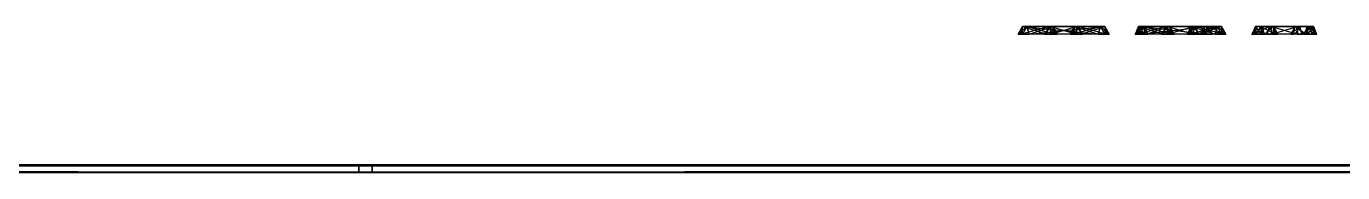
# Model space of a CAD drawing. Extents: x -3500 to 3500, y -22 to 22.
# Drawn here: x -2624.4 to -2227, y -22 to 22 of the extents above; entities that cross this region are included whole.
import ezdxf

# ---------------------------------------------------------------- set-up
doc = ezdxf.new("R2010")
doc.units = 0
doc.layers.add('UB3D', color=1, linetype='CONTINUOUS')

msp = doc.modelspace()

# ---------------------------------------------------------------- linework, layer by layer
at = {"layer": 'UB3D', "color": 2}
for points in [[(-2324.95685, 19.685039, 1282.338228), (-2324.311654, 19.685039, 1284.288346), (-2323.66063, 22.047244, 1283.640236)], [(-2323.654882, 19.685039, 1281.042008), (-2324.95685, 19.685039, 1282.338228), (-2322.358661, 22.047244, 1282.344016)], [(-2324.95685, 19.685039, 1282.338228), (-2322.358661, 22.047244, 1282.344016), (-2323.66063, 22.047244, 1283.640236)], [(-2324.95685, 19.685039, 1258.716181), (-2324.311654, 19.685039, 1260.666299), (-2323.66063, 22.047244, 1260.018189)], [(-2323.654882, 19.685039, 1257.419961), (-2324.95685, 19.685039, 1258.716181), (-2322.358661, 22.047244, 1258.721969)], [(-2324.95685, 19.685039, 1258.716181), (-2322.358661, 22.047244, 1258.721969), (-2323.66063, 22.047244, 1260.018189)], [(-2324.95685, 19.685039, 1260.023976), (-2323.66063, 22.047244, 1258.721969), (-2324.311654, 19.685039, 1258.073858)], [(-2324.95685, 19.685039, 1260.023976), (-2323.654882, 19.685039, 1261.320197), (-2323.66063, 22.047244, 1258.721969)], [(-2324.311654, 19.685039, 1284.288346), (-2323.66063, 22.047244, 1283.640236), (-2316.472638, 19.685039, 1292.162362)], [(-2324.311654, 19.685039, 1260.666299), (-2323.66063, 22.047244, 1260.018189), (-2300.794606, 19.685039, 1284.288346)], [(-2323.66063, 22.047244, 1258.721969), (-2324.311654, 19.685039, 1258.073858), (-2315.821614, 22.047244, 1250.847953)], [(-2324.311654, 19.685039, 1258.073858), (-2315.821614, 22.047244, 1250.847953), (-2316.472638, 19.685039, 1250.199843)], [(-2323.66063, 22.047244, 1283.640236), (-2316.472638, 19.685039, 1292.162362), (-2315.821614, 22.047244, 1291.514252)], [(-2322.358661, 22.047244, 1282.344016), (-2323.66063, 22.047244, 1283.640236), (-2314.519646, 22.047244, 1290.218031)], [(-2323.66063, 22.047244, 1283.640236), (-2314.519646, 22.047244, 1290.218031), (-2315.821614, 22.047244, 1291.514252)], [(-2323.66063, 22.047244, 1260.018189), (-2300.794606, 19.685039, 1284.288346), (-2300.143583, 22.047244, 1283.640236)], [(-2322.358661, 22.047244, 1258.721969), (-2323.66063, 22.047244, 1260.018189), (-2298.841614, 22.047244, 1282.344016)], [(-2323.66063, 22.047244, 1260.018189), (-2298.841614, 22.047244, 1282.344016), (-2300.143583, 22.047244, 1283.640236)], [(-2323.654882, 19.685039, 1261.320197), (-2323.66063, 22.047244, 1258.721969), (-2322.358661, 22.047244, 1260.018189)], [(-2323.66063, 22.047244, 1258.721969), (-2322.358661, 22.047244, 1260.018189), (-2315.821614, 22.047244, 1250.847953)], [(-2323.654882, 19.685039, 1281.042008), (-2322.358661, 22.047244, 1282.344016), (-2321.707638, 19.685039, 1281.695906)], [(-2323.654882, 19.685039, 1257.419961), (-2322.358661, 22.047244, 1258.721969), (-2321.707638, 19.685039, 1258.073858)], [(-2323.654882, 19.685039, 1261.320197), (-2321.707638, 19.685039, 1260.666299), (-2322.358661, 22.047244, 1260.018189)], [(-2322.358661, 22.047244, 1282.344016), (-2321.707638, 19.685039, 1281.695906), (-2314.519646, 22.047244, 1290.218031)], [(-2322.358661, 22.047244, 1258.721969), (-2321.707638, 19.685039, 1258.073858), (-2298.841614, 22.047244, 1282.344016)], [(-2321.707638, 19.685039, 1260.666299), (-2322.358661, 22.047244, 1260.018189), (-2313.868622, 19.685039, 1252.792283)], [(-2322.358661, 22.047244, 1260.018189), (-2313.868622, 19.685039, 1252.792283), (-2314.519646, 22.047244, 1252.144173)], [(-2322.358661, 22.047244, 1260.018189), (-2315.821614, 22.047244, 1250.847953), (-2314.519646, 22.047244, 1252.144173)], [(-2321.707638, 19.685039, 1281.695906), (-2314.519646, 22.047244, 1290.218031), (-2313.868622, 19.685039, 1289.569921)], [(-2321.707638, 19.685039, 1258.073858), (-2298.841614, 22.047244, 1282.344016), (-2298.190591, 19.685039, 1281.695906)], [(-2317.007874, 19.685039, 1289.94752), (-2315.17063, 22.047244, 1289.94752), (-2315.17063, 19.685039, 1289.028898)], [(-2317.007874, 19.685039, 1291.784764), (-2315.17063, 19.685039, 1292.703386), (-2315.17063, 22.047244, 1291.784764)], [(-2317.007874, 19.685039, 1289.94752), (-2317.007874, 19.685039, 1291.784764), (-2315.17063, 22.047244, 1289.94752)], [(-2317.007874, 19.685039, 1291.784764), (-2315.17063, 22.047244, 1289.94752), (-2315.17063, 22.047244, 1291.784764)], [(-2317.007874, 19.685039, 1250.577441), (-2315.17063, 22.047244, 1250.577441), (-2315.17063, 19.685039, 1249.658819)], [(-2317.007874, 19.685039, 1252.414685), (-2315.17063, 19.685039, 1253.333307), (-2315.17063, 22.047244, 1252.414685)], [(-2317.007874, 19.685039, 1250.577441), (-2317.007874, 19.685039, 1252.414685), (-2315.17063, 22.047244, 1250.577441)], [(-2317.007874, 19.685039, 1252.414685), (-2315.17063, 22.047244, 1250.577441), (-2315.17063, 22.047244, 1252.414685)], [(-2316.472638, 19.685039, 1292.162362), (-2315.821614, 22.047244, 1291.514252), (-2314.525394, 19.685039, 1292.81626)], [(-2315.821614, 22.047244, 1250.847953), (-2316.472638, 19.685039, 1250.199843), (-2314.525394, 19.685039, 1249.545945)], [(-2314.519646, 22.047244, 1290.218031), (-2315.821614, 22.047244, 1291.514252), (-2313.223425, 19.685039, 1291.520039)], [(-2315.821614, 22.047244, 1291.514252), (-2313.223425, 19.685039, 1291.520039), (-2314.525394, 19.685039, 1292.81626)], [(-2315.821614, 22.047244, 1250.847953), (-2314.519646, 22.047244, 1252.144173), (-2314.525394, 19.685039, 1249.545945)], [(-2315.17063, 22.047244, 1289.94752), (-2315.17063, 19.685039, 1289.028898), (-2307.331614, 22.047244, 1289.94752)], [(-2315.17063, 19.685039, 1289.028898), (-2307.331614, 22.047244, 1289.94752), (-2307.331614, 19.685039, 1289.028898)], [(-2315.17063, 19.685039, 1292.703386), (-2315.17063, 22.047244, 1291.784764), (-2307.331614, 19.685039, 1292.703386)], [(-2315.17063, 22.047244, 1291.784764), (-2307.331614, 19.685039, 1292.703386), (-2307.331614, 22.047244, 1291.784764)], [(-2315.17063, 22.047244, 1289.94752), (-2315.17063, 22.047244, 1291.784764), (-2307.331614, 22.047244, 1289.94752)], [(-2315.17063, 22.047244, 1291.784764), (-2307.331614, 22.047244, 1289.94752), (-2307.331614, 22.047244, 1291.784764)], [(-2315.17063, 22.047244, 1250.577441), (-2315.17063, 19.685039, 1249.658819), (-2307.331614, 22.047244, 1250.577441)], [(-2315.17063, 19.685039, 1249.658819), (-2307.331614, 22.047244, 1250.577441), (-2307.331614, 19.685039, 1249.658819)], [(-2315.17063, 19.685039, 1253.333307), (-2315.17063, 22.047244, 1252.414685), (-2307.331614, 19.685039, 1253.333307)], [(-2315.17063, 22.047244, 1252.414685), (-2307.331614, 19.685039, 1253.333307), (-2307.331614, 22.047244, 1252.414685)], [(-2315.17063, 22.047244, 1250.577441), (-2315.17063, 22.047244, 1252.414685), (-2307.331614, 22.047244, 1250.577441)], [(-2315.17063, 22.047244, 1252.414685), (-2307.331614, 22.047244, 1250.577441), (-2307.331614, 22.047244, 1252.414685)], [(-2314.519646, 22.047244, 1252.144173), (-2314.525394, 19.685039, 1249.545945), (-2313.223425, 19.685039, 1250.842165)], [(-2314.519646, 22.047244, 1290.218031), (-2313.868622, 19.685039, 1289.569921), (-2313.223425, 19.685039, 1291.520039)], [(-2313.868622, 19.685039, 1252.792283), (-2314.519646, 22.047244, 1252.144173), (-2313.223425, 19.685039, 1250.842165)], [(-2309.278819, 19.685039, 1291.520039), (-2307.982598, 22.047244, 1290.218031), (-2308.633622, 19.685039, 1289.569921)], [(-2309.278819, 19.685039, 1291.520039), (-2307.97685, 19.685039, 1292.81626), (-2307.982598, 22.047244, 1290.218031)], [(-2309.278819, 19.685039, 1250.842165), (-2308.633622, 19.685039, 1252.792283), (-2307.982598, 22.047244, 1252.144173)], [(-2307.97685, 19.685039, 1249.545945), (-2309.278819, 19.685039, 1250.842165), (-2306.68063, 22.047244, 1250.847953)], [(-2309.278819, 19.685039, 1250.842165), (-2306.68063, 22.047244, 1250.847953), (-2307.982598, 22.047244, 1252.144173)], [(-2307.982598, 22.047244, 1290.218031), (-2308.633622, 19.685039, 1289.569921), (-2300.143583, 22.047244, 1282.344016)], [(-2308.633622, 19.685039, 1289.569921), (-2300.143583, 22.047244, 1282.344016), (-2300.794606, 19.685039, 1281.695906)], [(-2308.633622, 19.685039, 1252.792283), (-2307.982598, 22.047244, 1252.144173), (-2300.794606, 19.685039, 1260.666299)], [(-2307.97685, 19.685039, 1292.81626), (-2307.982598, 22.047244, 1290.218031), (-2306.68063, 22.047244, 1291.514252)], [(-2307.982598, 22.047244, 1290.218031), (-2306.68063, 22.047244, 1291.514252), (-2300.143583, 22.047244, 1282.344016)], [(-2307.982598, 22.047244, 1252.144173), (-2300.794606, 19.685039, 1260.666299), (-2300.143583, 22.047244, 1260.018189)], [(-2306.68063, 22.047244, 1250.847953), (-2307.982598, 22.047244, 1252.144173), (-2298.841614, 22.047244, 1258.721969)], [(-2307.982598, 22.047244, 1252.144173), (-2298.841614, 22.047244, 1258.721969), (-2300.143583, 22.047244, 1260.018189)], [(-2307.97685, 19.685039, 1292.81626), (-2306.029606, 19.685039, 1292.162362), (-2306.68063, 22.047244, 1291.514252)], [(-2307.97685, 19.685039, 1249.545945), (-2306.68063, 22.047244, 1250.847953), (-2306.029606, 19.685039, 1250.199843)], [(-2307.331614, 22.047244, 1289.94752), (-2307.331614, 19.685039, 1289.028898), (-2305.49437, 19.685039, 1289.94752)], [(-2307.331614, 19.685039, 1292.703386), (-2307.331614, 22.047244, 1291.784764), (-2305.49437, 19.685039, 1291.784764)], [(-2307.331614, 22.047244, 1289.94752), (-2307.331614, 22.047244, 1291.784764), (-2305.49437, 19.685039, 1289.94752)], [(-2307.331614, 22.047244, 1291.784764), (-2305.49437, 19.685039, 1289.94752), (-2305.49437, 19.685039, 1291.784764)], [(-2307.331614, 22.047244, 1250.577441), (-2307.331614, 19.685039, 1249.658819), (-2305.49437, 19.685039, 1250.577441)], [(-2307.331614, 19.685039, 1253.333307), (-2307.331614, 22.047244, 1252.414685), (-2305.49437, 19.685039, 1252.414685)], [(-2307.331614, 22.047244, 1250.577441), (-2307.331614, 22.047244, 1252.414685), (-2305.49437, 19.685039, 1250.577441)], [(-2307.331614, 22.047244, 1252.414685), (-2305.49437, 19.685039, 1250.577441), (-2305.49437, 19.685039, 1252.414685)], [(-2306.029606, 19.685039, 1292.162362), (-2306.68063, 22.047244, 1291.514252), (-2298.190591, 19.685039, 1284.288346)], [(-2306.68063, 22.047244, 1291.514252), (-2298.190591, 19.685039, 1284.288346), (-2298.841614, 22.047244, 1283.640236)], [(-2306.68063, 22.047244, 1291.514252), (-2300.143583, 22.047244, 1282.344016), (-2298.841614, 22.047244, 1283.640236)], [(-2306.68063, 22.047244, 1250.847953), (-2306.029606, 19.685039, 1250.199843), (-2298.841614, 22.047244, 1258.721969)], [(-2306.029606, 19.685039, 1250.199843), (-2298.841614, 22.047244, 1258.721969), (-2298.190591, 19.685039, 1258.073858)], [(-2300.143583, 22.047244, 1282.344016), (-2300.794606, 19.685039, 1281.695906), (-2298.847362, 19.685039, 1281.042008)], [(-2300.794606, 19.685039, 1284.288346), (-2300.143583, 22.047244, 1283.640236), (-2298.847362, 19.685039, 1284.942244)], [(-2300.794606, 19.685039, 1260.666299), (-2300.143583, 22.047244, 1260.018189), (-2298.847362, 19.685039, 1261.320197)], [(-2300.143583, 22.047244, 1282.344016), (-2298.841614, 22.047244, 1283.640236), (-2298.847362, 19.685039, 1281.042008)], [(-2298.841614, 22.047244, 1282.344016), (-2300.143583, 22.047244, 1283.640236), (-2297.545394, 19.685039, 1283.646024)], [(-2300.143583, 22.047244, 1283.640236), (-2297.545394, 19.685039, 1283.646024), (-2298.847362, 19.685039, 1284.942244)], [(-2298.841614, 22.047244, 1258.721969), (-2300.143583, 22.047244, 1260.018189), (-2297.545394, 19.685039, 1260.023976)], [(-2300.143583, 22.047244, 1260.018189), (-2297.545394, 19.685039, 1260.023976), (-2298.847362, 19.685039, 1261.320197)], [(-2298.841614, 22.047244, 1283.640236), (-2298.847362, 19.685039, 1281.042008), (-2297.545394, 19.685039, 1282.338228)], [(-2298.190591, 19.685039, 1284.288346), (-2298.841614, 22.047244, 1283.640236), (-2297.545394, 19.685039, 1282.338228)], [(-2298.841614, 22.047244, 1282.344016), (-2298.190591, 19.685039, 1281.695906), (-2297.545394, 19.685039, 1283.646024)], [(-2298.841614, 22.047244, 1258.721969), (-2298.190591, 19.685039, 1258.073858), (-2297.545394, 19.685039, 1260.023976)], [(-2289.68126, 19.685039, 1282.338228), (-2289.036063, 19.685039, 1284.288346), (-2288.385039, 22.047244, 1283.640236)], [(-2288.379291, 19.685039, 1281.042008), (-2289.68126, 19.685039, 1282.338228), (-2287.083071, 22.047244, 1282.344016)], [(-2289.68126, 19.685039, 1282.338228), (-2287.083071, 22.047244, 1282.344016), (-2288.385039, 22.047244, 1283.640236)], [(-2289.68126, 19.685039, 1271.835), (-2288.385039, 22.047244, 1270.532992), (-2289.036063, 19.685039, 1269.884882)], [(-2289.68126, 19.685039, 1271.835), (-2288.379291, 19.685039, 1273.13122), (-2288.385039, 22.047244, 1270.532992)], [(-2288.652677, 19.685039, 1284.82937), (-2288.652677, 22.047244, 1282.992126), (-2289.571299, 19.685039, 1282.992126)], [(-2288.652677, 22.047244, 1282.992126), (-2289.571299, 19.685039, 1282.992126), (-2288.652677, 22.047244, 1271.181102)], [(-2289.571299, 19.685039, 1282.992126), (-2288.652677, 22.047244, 1271.181102), (-2289.571299, 19.685039, 1271.181102)], [(-2288.652677, 22.047244, 1271.181102), (-2289.571299, 19.685039, 1271.181102), (-2288.652677, 19.685039, 1269.343858)], [(-2289.571299, 19.685039, 1274.199488), (-2287.734055, 22.047244, 1274.199488), (-2287.734055, 19.685039, 1273.280866)], [(-2289.571299, 19.685039, 1276.036732), (-2287.734055, 19.685039, 1276.955354), (-2287.734055, 22.047244, 1276.036732)], [(-2289.571299, 19.685039, 1274.199488), (-2289.571299, 19.685039, 1276.036732), (-2287.734055, 22.047244, 1274.199488)], [(-2289.571299, 19.685039, 1276.036732), (-2287.734055, 22.047244, 1274.199488), (-2287.734055, 22.047244, 1276.036732)], [(-2289.036063, 19.685039, 1284.288346), (-2288.385039, 22.047244, 1283.640236), (-2281.197047, 19.685039, 1292.162362)], [(-2288.385039, 22.047244, 1270.532992), (-2289.036063, 19.685039, 1269.884882), (-2280.546024, 22.047244, 1262.658976)], [(-2289.036063, 19.685039, 1269.884882), (-2280.546024, 22.047244, 1262.658976), (-2281.197047, 19.685039, 1262.010866)], [(-2288.652677, 19.685039, 1284.82937), (-2286.815433, 19.685039, 1284.82937), (-2288.652677, 22.047244, 1282.992126)], [(-2286.815433, 19.685039, 1284.82937), (-2288.652677, 22.047244, 1282.992126), (-2286.815433, 22.047244, 1282.992126)], [(-2288.652677, 22.047244, 1282.992126), (-2286.815433, 22.047244, 1282.992126), (-2288.652677, 22.047244, 1271.181102)], [(-2286.815433, 22.047244, 1282.992126), (-2288.652677, 22.047244, 1271.181102), (-2286.815433, 22.047244, 1271.181102)], [(-2288.652677, 22.047244, 1271.181102), (-2286.815433, 22.047244, 1271.181102), (-2288.652677, 19.685039, 1269.343858)], [(-2286.815433, 22.047244, 1271.181102), (-2288.652677, 19.685039, 1269.343858), (-2286.815433, 19.685039, 1269.343858)], [(-2288.385039, 22.047244, 1283.640236), (-2281.197047, 19.685039, 1292.162362), (-2280.546024, 22.047244, 1291.514252)], [(-2287.083071, 22.047244, 1282.344016), (-2288.385039, 22.047244, 1283.640236), (-2279.244055, 22.047244, 1290.218031)], [(-2288.385039, 22.047244, 1283.640236), (-2279.244055, 22.047244, 1290.218031), (-2280.546024, 22.047244, 1291.514252)], [(-2288.379291, 19.685039, 1273.13122), (-2288.385039, 22.047244, 1270.532992), (-2287.083071, 22.047244, 1271.829213)], [(-2288.385039, 22.047244, 1270.532992), (-2287.083071, 22.047244, 1271.829213), (-2280.546024, 22.047244, 1262.658976)], [(-2288.379291, 19.685039, 1281.042008), (-2287.083071, 22.047244, 1282.344016), (-2286.432047, 19.685039, 1281.695906)], [(-2288.379291, 19.685039, 1273.13122), (-2286.432047, 19.685039, 1272.477323), (-2287.083071, 22.047244, 1271.829213)], [(-2287.734055, 22.047244, 1274.199488), (-2287.734055, 19.685039, 1273.280866), (-2268.136496, 22.047244, 1274.199488)], [(-2287.734055, 19.685039, 1273.280866), (-2268.136496, 22.047244, 1274.199488), (-2268.136496, 19.685039, 1273.280866)], [(-2287.734055, 19.685039, 1276.955354), (-2287.734055, 22.047244, 1276.036732), (-2268.136496, 19.685039, 1276.955354)], [(-2287.734055, 22.047244, 1276.036732), (-2268.136496, 19.685039, 1276.955354), (-2268.136496, 22.047244, 1276.036732)], [(-2287.734055, 22.047244, 1274.199488), (-2287.734055, 22.047244, 1276.036732), (-2268.136496, 22.047244, 1274.199488)], [(-2287.734055, 22.047244, 1276.036732), (-2268.136496, 22.047244, 1274.199488), (-2268.136496, 22.047244, 1276.036732)], [(-2287.083071, 22.047244, 1282.344016), (-2286.432047, 19.685039, 1281.695906), (-2279.244055, 22.047244, 1290.218031)], [(-2286.432047, 19.685039, 1272.477323), (-2287.083071, 22.047244, 1271.829213), (-2278.593031, 19.685039, 1264.603307)], [(-2287.083071, 22.047244, 1271.829213), (-2278.593031, 19.685039, 1264.603307), (-2279.244055, 22.047244, 1263.955197)], [(-2287.083071, 22.047244, 1271.829213), (-2280.546024, 22.047244, 1262.658976), (-2279.244055, 22.047244, 1263.955197)], [(-2286.815433, 19.685039, 1284.82937), (-2285.896811, 19.685039, 1282.992126), (-2286.815433, 22.047244, 1282.992126)], [(-2285.896811, 19.685039, 1282.992126), (-2286.815433, 22.047244, 1282.992126), (-2285.896811, 19.685039, 1271.181102)], [(-2286.815433, 22.047244, 1282.992126), (-2285.896811, 19.685039, 1271.181102), (-2286.815433, 22.047244, 1271.181102)], [(-2285.896811, 19.685039, 1271.181102), (-2286.815433, 22.047244, 1271.181102), (-2286.815433, 19.685039, 1269.343858)], [(-2286.432047, 19.685039, 1281.695906), (-2279.244055, 22.047244, 1290.218031), (-2278.593031, 19.685039, 1289.569921)], [(-2281.732283, 19.685039, 1289.94752), (-2279.895039, 22.047244, 1289.94752), (-2279.895039, 19.685039, 1289.028898)], [(-2281.732283, 19.685039, 1291.784764), (-2279.895039, 19.685039, 1292.703386), (-2279.895039, 22.047244, 1291.784764)], [(-2281.732283, 19.685039, 1289.94752), (-2281.732283, 19.685039, 1291.784764), (-2279.895039, 22.047244, 1289.94752)], [(-2281.732283, 19.685039, 1291.784764), (-2279.895039, 22.047244, 1289.94752), (-2279.895039, 22.047244, 1291.784764)], [(-2281.732283, 19.685039, 1262.388465), (-2279.895039, 22.047244, 1262.388465), (-2279.895039, 19.685039, 1261.469843)], [(-2281.732283, 19.685039, 1264.225709), (-2279.895039, 19.685039, 1265.144331), (-2279.895039, 22.047244, 1264.225709)], [(-2281.732283, 19.685039, 1262.388465), (-2281.732283, 19.685039, 1264.225709), (-2279.895039, 22.047244, 1262.388465)], [(-2281.732283, 19.685039, 1264.225709), (-2279.895039, 22.047244, 1262.388465), (-2279.895039, 22.047244, 1264.225709)], [(-2281.197047, 19.685039, 1292.162362), (-2280.546024, 22.047244, 1291.514252), (-2279.249803, 19.685039, 1292.81626)], [(-2280.546024, 22.047244, 1262.658976), (-2281.197047, 19.685039, 1262.010866), (-2279.249803, 19.685039, 1261.356969)], [(-2279.244055, 22.047244, 1290.218031), (-2280.546024, 22.047244, 1291.514252), (-2277.947835, 19.685039, 1291.520039)], [(-2280.546024, 22.047244, 1291.514252), (-2277.947835, 19.685039, 1291.520039), (-2279.249803, 19.685039, 1292.81626)], [(-2280.546024, 22.047244, 1262.658976), (-2279.244055, 22.047244, 1263.955197), (-2279.249803, 19.685039, 1261.356969)], [(-2279.895039, 22.047244, 1289.94752), (-2279.895039, 19.685039, 1289.028898), (-2272.056024, 22.047244, 1289.94752)], [(-2279.895039, 19.685039, 1289.028898), (-2272.056024, 22.047244, 1289.94752), (-2272.056024, 19.685039, 1289.028898)], [(-2279.895039, 19.685039, 1292.703386), (-2279.895039, 22.047244, 1291.784764), (-2272.056024, 19.685039, 1292.703386)], [(-2279.895039, 22.047244, 1291.784764), (-2272.056024, 19.685039, 1292.703386), (-2272.056024, 22.047244, 1291.784764)], [(-2279.895039, 22.047244, 1289.94752), (-2279.895039, 22.047244, 1291.784764), (-2272.056024, 22.047244, 1289.94752)], [(-2279.895039, 22.047244, 1291.784764), (-2272.056024, 22.047244, 1289.94752), (-2272.056024, 22.047244, 1291.784764)], [(-2279.895039, 22.047244, 1262.388465), (-2279.895039, 19.685039, 1261.469843), (-2272.056024, 22.047244, 1262.388465)], [(-2279.895039, 19.685039, 1261.469843), (-2272.056024, 22.047244, 1262.388465), (-2272.056024, 19.685039, 1261.469843)], [(-2279.895039, 19.685039, 1265.144331), (-2279.895039, 22.047244, 1264.225709), (-2272.056024, 19.685039, 1265.144331)], [(-2279.895039, 22.047244, 1264.225709), (-2272.056024, 19.685039, 1265.144331), (-2272.056024, 22.047244, 1264.225709)], [(-2279.895039, 22.047244, 1262.388465), (-2279.895039, 22.047244, 1264.225709), (-2272.056024, 22.047244, 1262.388465)], [(-2279.895039, 22.047244, 1264.225709), (-2272.056024, 22.047244, 1262.388465), (-2272.056024, 22.047244, 1264.225709)], [(-2279.244055, 22.047244, 1263.955197), (-2279.249803, 19.685039, 1261.356969), (-2277.947835, 19.685039, 1262.653189)], [(-2279.244055, 22.047244, 1290.218031), (-2278.593031, 19.685039, 1289.569921), (-2277.947835, 19.685039, 1291.520039)], [(-2278.593031, 19.685039, 1264.603307), (-2279.244055, 22.047244, 1263.955197), (-2277.947835, 19.685039, 1262.653189)], [(-2274.003228, 19.685039, 1291.520039), (-2272.707008, 22.047244, 1290.218031), (-2273.358031, 19.685039, 1289.569921)], [(-2274.003228, 19.685039, 1291.520039), (-2272.70126, 19.685039, 1292.81626), (-2272.707008, 22.047244, 1290.218031)], [(-2274.003228, 19.685039, 1262.653189), (-2273.358031, 19.685039, 1264.603307), (-2272.707008, 22.047244, 1263.955197)], [(-2272.70126, 19.685039, 1261.356969), (-2274.003228, 19.685039, 1262.653189), (-2271.405039, 22.047244, 1262.658976)], [(-2274.003228, 19.685039, 1262.653189), (-2271.405039, 22.047244, 1262.658976), (-2272.707008, 22.047244, 1263.955197)], [(-2272.707008, 22.047244, 1290.218031), (-2273.358031, 19.685039, 1289.569921), (-2264.867992, 22.047244, 1282.344016)], [(-2273.358031, 19.685039, 1289.569921), (-2264.867992, 22.047244, 1282.344016), (-2265.519016, 19.685039, 1281.695906)], [(-2273.358031, 19.685039, 1264.603307), (-2272.707008, 22.047244, 1263.955197), (-2265.519016, 19.685039, 1272.477323)], [(-2272.70126, 19.685039, 1292.81626), (-2272.707008, 22.047244, 1290.218031), (-2271.405039, 22.047244, 1291.514252)], [(-2272.707008, 22.047244, 1290.218031), (-2271.405039, 22.047244, 1291.514252), (-2264.867992, 22.047244, 1282.344016)], [(-2272.707008, 22.047244, 1263.955197), (-2265.519016, 19.685039, 1272.477323), (-2264.867992, 22.047244, 1271.829213)], [(-2271.405039, 22.047244, 1262.658976), (-2272.707008, 22.047244, 1263.955197), (-2263.566024, 22.047244, 1270.532992)], [(-2272.707008, 22.047244, 1263.955197), (-2263.566024, 22.047244, 1270.532992), (-2264.867992, 22.047244, 1271.829213)], [(-2272.70126, 19.685039, 1292.81626), (-2270.754016, 19.685039, 1292.162362), (-2271.405039, 22.047244, 1291.514252)], [(-2272.70126, 19.685039, 1261.356969), (-2271.405039, 22.047244, 1262.658976), (-2270.754016, 19.685039, 1262.010866)], [(-2272.056024, 22.047244, 1289.94752), (-2272.056024, 19.685039, 1289.028898), (-2270.21878, 19.685039, 1289.94752)], [(-2272.056024, 19.685039, 1292.703386), (-2272.056024, 22.047244, 1291.784764), (-2270.21878, 19.685039, 1291.784764)], [(-2272.056024, 22.047244, 1289.94752), (-2272.056024, 22.047244, 1291.784764), (-2270.21878, 19.685039, 1289.94752)], [(-2272.056024, 22.047244, 1291.784764), (-2270.21878, 19.685039, 1289.94752), (-2270.21878, 19.685039, 1291.784764)], [(-2272.056024, 22.047244, 1262.388465), (-2272.056024, 19.685039, 1261.469843), (-2270.21878, 19.685039, 1262.388465)], [(-2272.056024, 19.685039, 1265.144331), (-2272.056024, 22.047244, 1264.225709), (-2270.21878, 19.685039, 1264.225709)], [(-2272.056024, 22.047244, 1262.388465), (-2272.056024, 22.047244, 1264.225709), (-2270.21878, 19.685039, 1262.388465)], [(-2272.056024, 22.047244, 1264.225709), (-2270.21878, 19.685039, 1262.388465), (-2270.21878, 19.685039, 1264.225709)], [(-2270.754016, 19.685039, 1292.162362), (-2271.405039, 22.047244, 1291.514252), (-2262.915, 19.685039, 1284.288346)], [(-2271.405039, 22.047244, 1291.514252), (-2262.915, 19.685039, 1284.288346), (-2263.566024, 22.047244, 1283.640236)], [(-2271.405039, 22.047244, 1291.514252), (-2264.867992, 22.047244, 1282.344016), (-2263.566024, 22.047244, 1283.640236)], [(-2271.405039, 22.047244, 1262.658976), (-2270.754016, 19.685039, 1262.010866), (-2263.566024, 22.047244, 1270.532992)], [(-2270.754016, 19.685039, 1262.010866), (-2263.566024, 22.047244, 1270.532992), (-2262.915, 19.685039, 1269.884882)], [(-2270.083701, 19.685039, 1275.772047), (-2268.78748, 22.047244, 1274.470039), (-2269.438504, 19.685039, 1273.82189)], [(-2270.083701, 19.685039, 1275.772047), (-2268.781732, 19.685039, 1277.068189), (-2268.78748, 22.047244, 1274.470039)], [(-2268.78748, 22.047244, 1274.470039), (-2269.438504, 19.685039, 1273.82189), (-2264.867992, 22.047244, 1270.533031)], [(-2269.438504, 19.685039, 1273.82189), (-2264.867992, 22.047244, 1270.533031), (-2265.519016, 19.685039, 1269.884882)], [(-2268.781732, 19.685039, 1277.068189), (-2268.78748, 22.047244, 1274.470039), (-2267.485512, 22.047244, 1275.766181)], [(-2268.78748, 22.047244, 1274.470039), (-2267.485512, 22.047244, 1275.766181), (-2264.867992, 22.047244, 1270.533031)], [(-2268.781732, 19.685039, 1277.068189), (-2266.834488, 19.685039, 1276.414331), (-2267.485512, 22.047244, 1275.766181)], [(-2268.136496, 22.047244, 1274.199488), (-2268.136496, 19.685039, 1273.280866), (-2266.299252, 19.685039, 1274.199488)], [(-2268.136496, 19.685039, 1276.955354), (-2268.136496, 22.047244, 1276.036732), (-2266.299252, 19.685039, 1276.036732)], [(-2268.136496, 22.047244, 1274.199488), (-2268.136496, 22.047244, 1276.036732), (-2266.299252, 19.685039, 1274.199488)], [(-2268.136496, 22.047244, 1276.036732), (-2266.299252, 19.685039, 1274.199488), (-2266.299252, 19.685039, 1276.036732)], [(-2266.834488, 19.685039, 1276.414331), (-2267.485512, 22.047244, 1275.766181), (-2262.915, 19.685039, 1272.477323)], [(-2267.485512, 22.047244, 1275.766181), (-2262.915, 19.685039, 1272.477323), (-2263.566024, 22.047244, 1271.829173)], [(-2267.485512, 22.047244, 1275.766181), (-2264.867992, 22.047244, 1270.533031), (-2263.566024, 22.047244, 1271.829173)], [(-2264.867992, 22.047244, 1282.344016), (-2265.519016, 19.685039, 1281.695906), (-2263.571772, 19.685039, 1281.042008)], [(-2265.519016, 19.685039, 1272.477323), (-2264.867992, 22.047244, 1271.829213), (-2263.571772, 19.685039, 1273.13122)], [(-2264.867992, 22.047244, 1270.533031), (-2265.519016, 19.685039, 1269.884882), (-2263.571772, 19.685039, 1269.231024)], [(-2264.867992, 22.047244, 1282.344016), (-2263.566024, 22.047244, 1283.640236), (-2263.571772, 19.685039, 1281.042008)], [(-2263.566024, 22.047244, 1270.532992), (-2264.867992, 22.047244, 1271.829213), (-2262.269803, 19.685039, 1271.835)], [(-2264.867992, 22.047244, 1271.829213), (-2262.269803, 19.685039, 1271.835), (-2263.571772, 19.685039, 1273.13122)], [(-2264.867992, 22.047244, 1270.533031), (-2263.566024, 22.047244, 1271.829173), (-2263.571772, 19.685039, 1269.231024)], [(-2263.566024, 22.047244, 1283.640236), (-2263.571772, 19.685039, 1281.042008), (-2262.269803, 19.685039, 1282.338228)], [(-2263.566024, 22.047244, 1271.829173), (-2263.571772, 19.685039, 1269.231024), (-2262.269803, 19.685039, 1270.527165)], [(-2262.915, 19.685039, 1284.288346), (-2263.566024, 22.047244, 1283.640236), (-2262.269803, 19.685039, 1282.338228)], [(-2263.566024, 22.047244, 1270.532992), (-2262.915, 19.685039, 1269.884882), (-2262.269803, 19.685039, 1271.835)], [(-2262.915, 19.685039, 1272.477323), (-2263.566024, 22.047244, 1271.829173), (-2262.269803, 19.685039, 1270.527165)], [(-2254.405669, 19.685039, 1267.897992), (-2253.109449, 22.047244, 1266.595984), (-2253.760472, 19.685039, 1265.947874)], [(-2254.405669, 19.685039, 1267.897992), (-2253.103701, 19.685039, 1269.194213), (-2253.109449, 22.047244, 1266.595984)], [(-2253.377087, 19.685039, 1292.703386), (-2253.377087, 22.047244, 1290.866142), (-2254.295709, 19.685039, 1290.866142)], [(-2253.377087, 22.047244, 1290.866142), (-2254.295709, 19.685039, 1290.866142), (-2253.377087, 22.047244, 1267.244094)], [(-2254.295709, 19.685039, 1290.866142), (-2253.377087, 22.047244, 1267.244094), (-2254.295709, 19.685039, 1267.244094)], [(-2253.377087, 22.047244, 1267.244094), (-2254.295709, 19.685039, 1267.244094), (-2253.377087, 19.685039, 1265.40685)], [(-2253.377087, 19.685039, 1269.081339), (-2253.377087, 22.047244, 1267.244094), (-2254.295709, 19.685039, 1267.244094)], [(-2253.377087, 22.047244, 1267.244094), (-2254.295709, 19.685039, 1267.244094), (-2253.377087, 22.047244, 1263.307087)], [(-2254.295709, 19.685039, 1267.244094), (-2253.377087, 22.047244, 1263.307087), (-2254.295709, 19.685039, 1263.307087)], [(-2253.377087, 22.047244, 1263.307087), (-2254.295709, 19.685039, 1263.307087), (-2253.377087, 19.685039, 1261.469843)], [(-2253.109449, 22.047244, 1266.595984), (-2253.760472, 19.685039, 1265.947874), (-2249.189921, 22.047244, 1262.658976)], [(-2253.760472, 19.685039, 1265.947874), (-2249.189921, 22.047244, 1262.658976), (-2249.840945, 19.685039, 1262.010866)], [(-2253.377087, 19.685039, 1292.703386), (-2251.539843, 19.685039, 1292.703386), (-2253.377087, 22.047244, 1290.866142)], [(-2251.539843, 19.685039, 1292.703386), (-2253.377087, 22.047244, 1290.866142), (-2251.539843, 22.047244, 1290.866142)], [(-2253.377087, 22.047244, 1290.866142), (-2251.539843, 22.047244, 1290.866142), (-2253.377087, 22.047244, 1267.244094)], [(-2251.539843, 22.047244, 1290.866142), (-2253.377087, 22.047244, 1267.244094), (-2251.539843, 22.047244, 1267.244094)], [(-2253.377087, 22.047244, 1267.244094), (-2251.539843, 22.047244, 1267.244094), (-2253.377087, 19.685039, 1265.40685)], [(-2251.539843, 22.047244, 1267.244094), (-2253.377087, 19.685039, 1265.40685), (-2251.539843, 19.685039, 1265.40685)], [(-2253.377087, 19.685039, 1269.081339), (-2251.539843, 19.685039, 1269.081339), (-2253.377087, 22.047244, 1267.244094)], [(-2251.539843, 19.685039, 1269.081339), (-2253.377087, 22.047244, 1267.244094), (-2251.539843, 22.047244, 1267.244094)], [(-2253.377087, 22.047244, 1267.244094), (-2251.539843, 22.047244, 1267.244094), (-2253.377087, 22.047244, 1263.307087)], [(-2251.539843, 22.047244, 1267.244094), (-2253.377087, 22.047244, 1263.307087), (-2251.539843, 22.047244, 1263.307087)], [(-2253.377087, 22.047244, 1263.307087), (-2251.539843, 22.047244, 1263.307087), (-2253.377087, 19.685039, 1261.469843)], [(-2251.539843, 22.047244, 1263.307087), (-2253.377087, 19.685039, 1261.469843), (-2251.539843, 19.685039, 1261.469843)], [(-2253.103701, 19.685039, 1269.194213), (-2253.109449, 22.047244, 1266.595984), (-2251.80748, 22.047244, 1267.892205)], [(-2253.109449, 22.047244, 1266.595984), (-2251.80748, 22.047244, 1267.892205), (-2249.189921, 22.047244, 1262.658976)], [(-2253.103701, 19.685039, 1269.194213), (-2251.156457, 19.685039, 1268.540315), (-2251.80748, 22.047244, 1267.892205)], [(-2251.156457, 19.685039, 1268.540315), (-2251.80748, 22.047244, 1267.892205), (-2247.236929, 19.685039, 1264.603307)], [(-2251.80748, 22.047244, 1267.892205), (-2247.236929, 19.685039, 1264.603307), (-2247.887953, 22.047244, 1263.955197)], [(-2251.80748, 22.047244, 1267.892205), (-2249.189921, 22.047244, 1262.658976), (-2247.887953, 22.047244, 1263.955197)], [(-2251.539843, 19.685039, 1292.703386), (-2250.62122, 19.685039, 1290.866142), (-2251.539843, 22.047244, 1290.866142)], [(-2250.62122, 19.685039, 1290.866142), (-2251.539843, 22.047244, 1290.866142), (-2250.62122, 19.685039, 1267.244094)], [(-2251.539843, 22.047244, 1290.866142), (-2250.62122, 19.685039, 1267.244094), (-2251.539843, 22.047244, 1267.244094)], [(-2250.62122, 19.685039, 1267.244094), (-2251.539843, 22.047244, 1267.244094), (-2251.539843, 19.685039, 1265.40685)], [(-2251.539843, 19.685039, 1269.081339), (-2250.62122, 19.685039, 1267.244094), (-2251.539843, 22.047244, 1267.244094)], [(-2250.62122, 19.685039, 1267.244094), (-2251.539843, 22.047244, 1267.244094), (-2250.62122, 19.685039, 1263.307087)], [(-2251.539843, 22.047244, 1267.244094), (-2250.62122, 19.685039, 1263.307087), (-2251.539843, 22.047244, 1263.307087)], [(-2250.62122, 19.685039, 1263.307087), (-2251.539843, 22.047244, 1263.307087), (-2251.539843, 19.685039, 1261.469843)], [(-2250.376181, 19.685039, 1262.388465), (-2248.538937, 22.047244, 1262.388465), (-2248.538937, 19.685039, 1261.469843)], [(-2250.376181, 19.685039, 1264.225709), (-2248.538937, 19.685039, 1265.144331), (-2248.538937, 22.047244, 1264.225709)], [(-2250.376181, 19.685039, 1262.388465), (-2250.376181, 19.685039, 1264.225709), (-2248.538937, 22.047244, 1262.388465)], [(-2250.376181, 19.685039, 1264.225709), (-2248.538937, 22.047244, 1262.388465), (-2248.538937, 22.047244, 1264.225709)], [(-2249.189921, 22.047244, 1262.658976), (-2249.840945, 19.685039, 1262.010866), (-2247.893701, 19.685039, 1261.356969)], [(-2249.189921, 22.047244, 1262.658976), (-2247.887953, 22.047244, 1263.955197), (-2247.893701, 19.685039, 1261.356969)], [(-2248.538937, 22.047244, 1262.388465), (-2248.538937, 19.685039, 1261.469843), (-2240.699921, 22.047244, 1262.388465)], [(-2248.538937, 19.685039, 1261.469843), (-2240.699921, 22.047244, 1262.388465), (-2240.699921, 19.685039, 1261.469843)], [(-2248.538937, 19.685039, 1265.144331), (-2248.538937, 22.047244, 1264.225709), (-2240.699921, 19.685039, 1265.144331)], [(-2248.538937, 22.047244, 1264.225709), (-2240.699921, 19.685039, 1265.144331), (-2240.699921, 22.047244, 1264.225709)], [(-2248.538937, 22.047244, 1262.388465), (-2248.538937, 22.047244, 1264.225709), (-2240.699921, 22.047244, 1262.388465)], [(-2248.538937, 22.047244, 1264.225709), (-2240.699921, 22.047244, 1262.388465), (-2240.699921, 22.047244, 1264.225709)], [(-2247.887953, 22.047244, 1263.955197), (-2247.893701, 19.685039, 1261.356969), (-2246.591732, 19.685039, 1262.653189)], [(-2247.236929, 19.685039, 1264.603307), (-2247.887953, 22.047244, 1263.955197), (-2246.591732, 19.685039, 1262.653189)], [(-2242.647126, 19.685039, 1262.65315), (-2242.001929, 19.685039, 1264.603307), (-2241.350906, 22.047244, 1263.955157)], [(-2241.345157, 19.685039, 1261.357008), (-2242.647126, 19.685039, 1262.65315), (-2240.048937, 22.047244, 1262.659016)], [(-2242.647126, 19.685039, 1262.65315), (-2240.048937, 22.047244, 1262.659016), (-2241.350906, 22.047244, 1263.955157)], [(-2242.001929, 19.685039, 1264.603307), (-2241.350906, 22.047244, 1263.955157), (-2238.082441, 19.685039, 1268.540315)], [(-2241.350906, 22.047244, 1263.955157), (-2238.082441, 19.685039, 1268.540315), (-2237.431417, 22.047244, 1267.892165)], [(-2240.048937, 22.047244, 1262.659016), (-2241.350906, 22.047244, 1263.955157), (-2236.129449, 22.047244, 1266.596024)], [(-2241.350906, 22.047244, 1263.955157), (-2236.129449, 22.047244, 1266.596024), (-2237.431417, 22.047244, 1267.892165)], [(-2241.345157, 19.685039, 1261.357008), (-2240.048937, 22.047244, 1262.659016), (-2239.397913, 19.685039, 1262.010866)], [(-2240.699921, 22.047244, 1262.388465), (-2240.699921, 19.685039, 1261.469843), (-2238.862677, 19.685039, 1262.388465)], [(-2240.699921, 19.685039, 1265.144331), (-2240.699921, 22.047244, 1264.225709), (-2238.862677, 19.685039, 1264.225709)], [(-2240.699921, 22.047244, 1262.388465), (-2240.699921, 22.047244, 1264.225709), (-2238.862677, 19.685039, 1262.388465)], [(-2240.699921, 22.047244, 1264.225709), (-2238.862677, 19.685039, 1262.388465), (-2238.862677, 19.685039, 1264.225709)], [(-2240.048937, 22.047244, 1262.659016), (-2239.397913, 19.685039, 1262.010866), (-2236.129449, 22.047244, 1266.596024)], [(-2239.397913, 19.685039, 1262.010866), (-2236.129449, 22.047244, 1266.596024), (-2235.478425, 19.685039, 1265.947874)], [(-2237.699055, 19.685039, 1292.703386), (-2237.699055, 22.047244, 1290.866142), (-2238.617677, 19.685039, 1290.866142)], [(-2237.699055, 22.047244, 1290.866142), (-2238.617677, 19.685039, 1290.866142), (-2237.699055, 22.047244, 1267.244094)], [(-2238.617677, 19.685039, 1290.866142), (-2237.699055, 22.047244, 1267.244094), (-2238.617677, 19.685039, 1267.244094)], [(-2237.699055, 22.047244, 1267.244094), (-2238.617677, 19.685039, 1267.244094), (-2237.699055, 19.685039, 1265.40685)], [(-2238.082441, 19.685039, 1268.540315), (-2237.431417, 22.047244, 1267.892165), (-2236.135197, 19.685039, 1269.194173)], [(-2237.699055, 19.685039, 1292.703386), (-2235.861811, 19.685039, 1292.703386), (-2237.699055, 22.047244, 1290.866142)], [(-2235.861811, 19.685039, 1292.703386), (-2237.699055, 22.047244, 1290.866142), (-2235.861811, 22.047244, 1290.866142)], [(-2237.699055, 22.047244, 1290.866142), (-2235.861811, 22.047244, 1290.866142), (-2237.699055, 22.047244, 1267.244094)], [(-2235.861811, 22.047244, 1290.866142), (-2237.699055, 22.047244, 1267.244094), (-2235.861811, 22.047244, 1267.244094)], [(-2237.699055, 22.047244, 1267.244094), (-2235.861811, 22.047244, 1267.244094), (-2237.699055, 19.685039, 1265.40685)], [(-2235.861811, 22.047244, 1267.244094), (-2237.699055, 19.685039, 1265.40685), (-2235.861811, 19.685039, 1265.40685)], [(-2236.129449, 22.047244, 1266.596024), (-2237.431417, 22.047244, 1267.892165), (-2234.833228, 19.685039, 1267.898031)], [(-2237.431417, 22.047244, 1267.892165), (-2234.833228, 19.685039, 1267.898031), (-2236.135197, 19.685039, 1269.194173)], [(-2236.129449, 22.047244, 1266.596024), (-2235.478425, 19.685039, 1265.947874), (-2234.833228, 19.685039, 1267.898031)], [(-2235.861811, 19.685039, 1292.703386), (-2234.943189, 19.685039, 1290.866142), (-2235.861811, 22.047244, 1290.866142)], [(-2234.943189, 19.685039, 1290.866142), (-2235.861811, 22.047244, 1290.866142), (-2234.943189, 19.685039, 1267.244094)], [(-2235.861811, 22.047244, 1290.866142), (-2234.943189, 19.685039, 1267.244094), (-2235.861811, 22.047244, 1267.244094)], [(-2234.943189, 19.685039, 1267.244094), (-2235.861811, 22.047244, 1267.244094), (-2235.861811, 19.685039, 1265.40685)], [(-3500, -19.685039, -1089), (-2524, -19.685039, -2000), (-3500, -22.047244, -1089)], [(-2524, -19.685039, -2000), (-3500, -22.047244, -1089), (-2524, -22.047244, -2000)], [(-3500, -22.047244, -1089), (-2524, -22.047244, -2000), (-3500, -19.685039, -1089)], [(-2524, -22.047244, -2000), (-3500, -19.685039, -1089), (-2524, -19.685039, -2000)], [(-2520, -19.685039, 2000), (-3500, -19.685039, 1089), (-2520, -22.047244, 2000)], [(-3500, -19.685039, 1089), (-2520, -22.047244, 2000), (-3500, -22.047244, 1089)], [(-2520, -22.047244, 2000), (-3500, -22.047244, 1089), (-2520, -19.685039, 2000)], [(-3500, -22.047244, 1089), (-2520, -19.685039, 2000), (-3500, -19.685039, 1089)], [(3500, -19.685039, -1089), (-3500, -19.685039, -1089), (3500, -22.047244, -1089)], [(-3500, -19.685039, -1089), (3500, -22.047244, -1089), (-3500, -22.047244, -1089)], [(3500, -22.047244, -1089), (-3500, -22.047244, -1089), (3500, -19.685039, -1089)], [(-3500, -22.047244, -1089), (3500, -19.685039, -1089), (-3500, -19.685039, -1089)], [(3500, -19.685039, 1089), (-3500, -19.685039, 1089), (3500, -22.047244, 1089)], [(-3500, -19.685039, 1089), (3500, -22.047244, 1089), (-3500, -22.047244, 1089)], [(3500, -22.047244, 1089), (-3500, -22.047244, 1089), (3500, -19.685039, 1089)], [(-3500, -22.047244, 1089), (3500, -19.685039, 1089), (-3500, -19.685039, 1089)], [(3500, -19.685039), (-3500, -19.685039), (3500, -22.047244)], [(-3500, -19.685039), (3500, -22.047244), (-3500, -22.047244)], [(3500, -22.047244), (-3500, -22.047244), (3500, -19.685039)], [(-3500, -22.047244), (3500, -19.685039), (-3500, -19.685039)], [(-2524, -19.685039, -2000), (2524, -19.685039, -2000), (-2524, -22.047244, -2000)], [(2524, -19.685039, -2000), (-2524, -22.047244, -2000), (2524, -22.047244, -2000)], [(-2524, -22.047244, -2000), (2524, -22.047244, -2000), (-2524, -19.685039, -2000)], [(2524, -22.047244, -2000), (-2524, -19.685039, -2000), (2524, -19.685039, -2000)], [(-2524, -19.685039, 2000), (2524, -19.685039, 2000), (-2524, -22.047244, 2000)], [(2524, -19.685039, 2000), (-2524, -22.047244, 2000), (2524, -22.047244, 2000)], [(-2524, -22.047244, 2000), (2524, -22.047244, 2000), (-2524, -19.685039, 2000)], [(2524, -22.047244, 2000), (-2524, -19.685039, 2000), (2524, -19.685039, 2000)], [(-2524, -19.685039, 2000), (-2524, -19.685039, -2000), (-2524, -22.047244, 2000)], [(-2524, -19.685039, -2000), (-2524, -22.047244, 2000), (-2524, -22.047244, -2000)], [(-2524, -22.047244, 2000), (-2524, -22.047244, -2000), (-2524, -19.685039, 2000)], [(-2524, -22.047244, -2000), (-2524, -19.685039, 2000), (-2524, -19.685039, -2000)]]:
    msp.add_3dface(points, dxfattribs=at)

doc.saveas('drawing.dxf')
